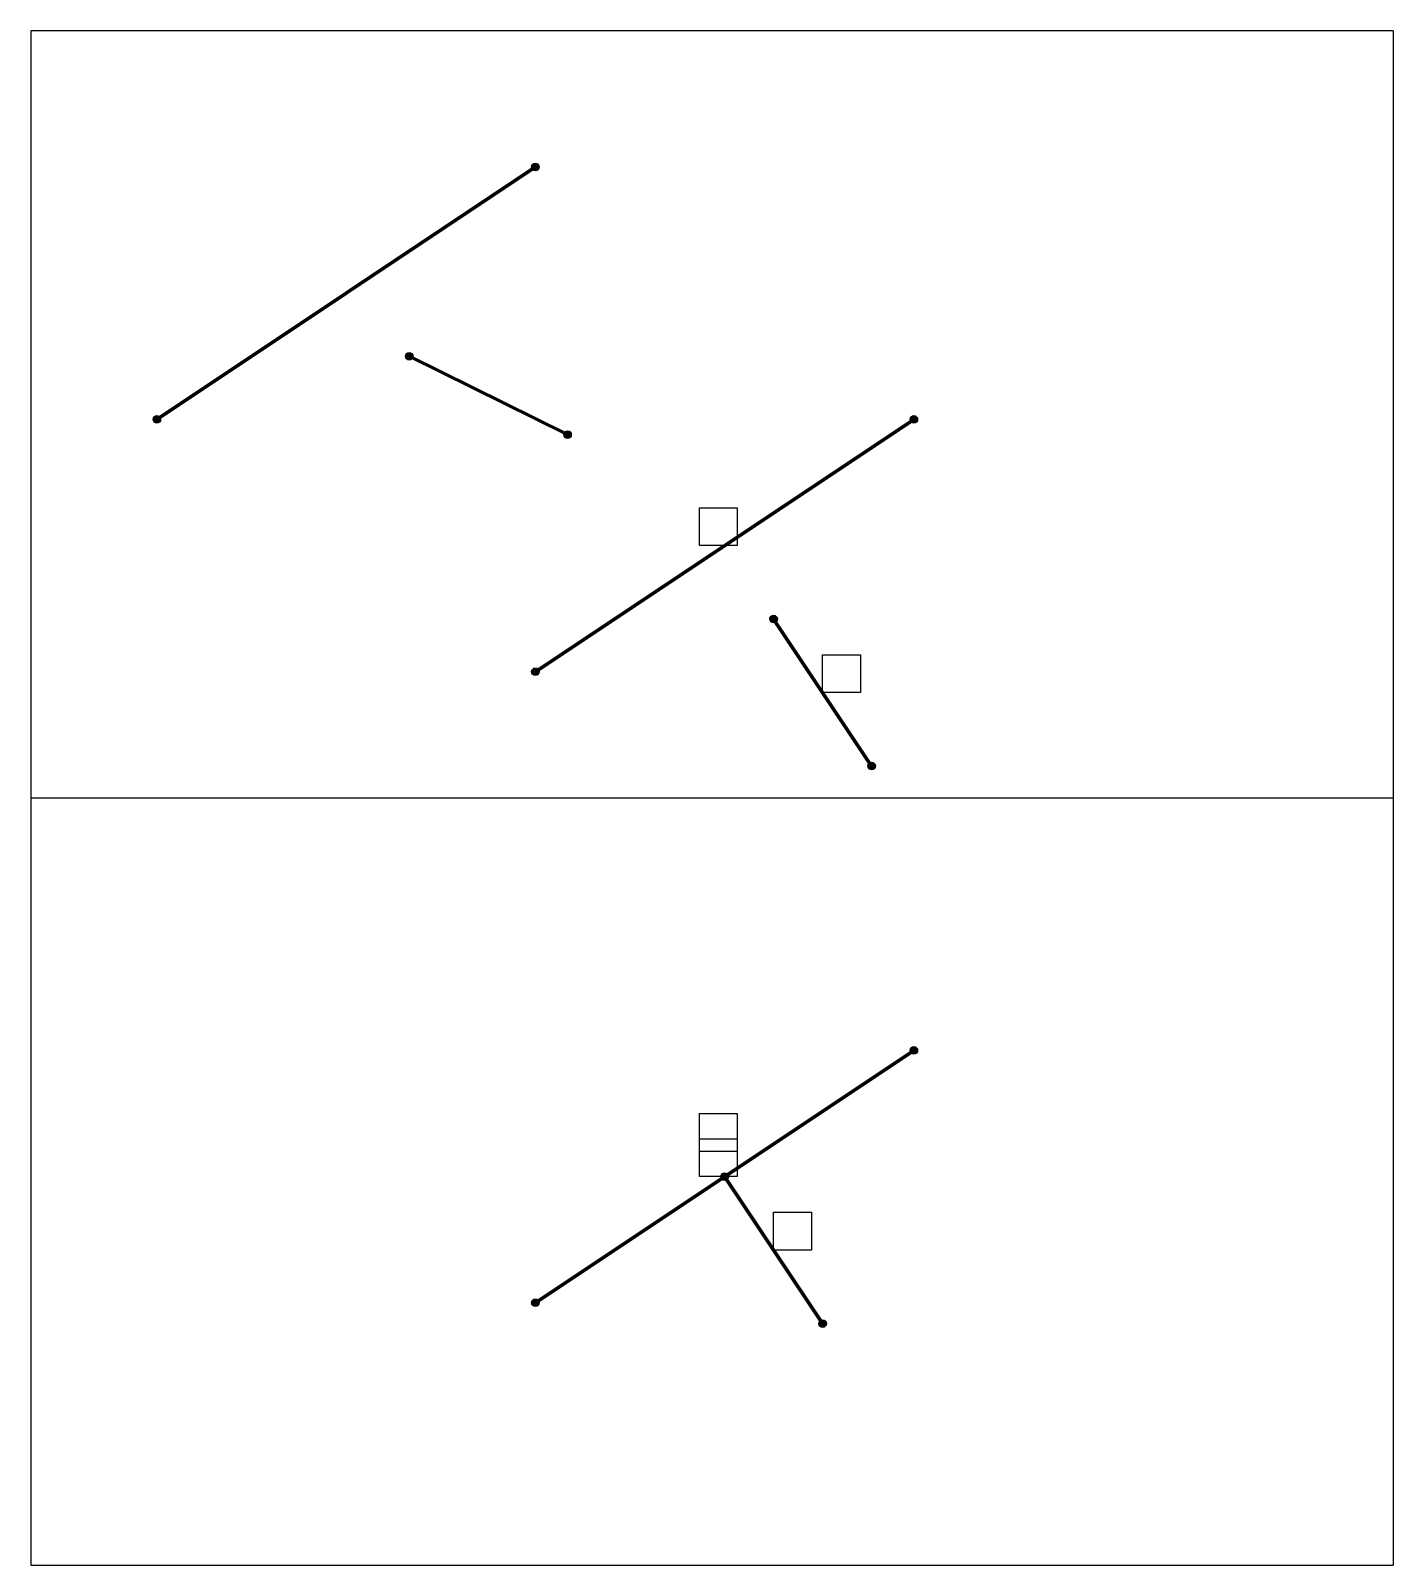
# Model space of a CAD drawing. Extents: x 0 to 1080, y -608 to 608.
import ezdxf

# ---------------------------------------------------------------- set-up
doc = ezdxf.new("R2010")
doc.units = 0
doc.layers.get('0').update_dxf_attribs({"lineweight": 25, "plot": 0})
for name, color, linetype, lineweight, true_color in [('icon', 178, 'Continuous', 25, 0x000000), ('points', 1, 'Continuous', 25, 0xff0000), ('visible', 5, 'Continuous', 200, 0x0000ff)]:
    doc.layers.add(name, color=color, linetype=linetype, lineweight=lineweight, true_color=true_color)
picture_1 = doc.add_image_def('image1.png', size_in_pixel=(64, 64))
picture_2 = doc.add_image_def('image2.png', size_in_pixel=(64, 64))

msp = doc.modelspace()

# ---------------------------------------------------------------- hatches: boundary and pattern name
at = {"layer": 'points', "transparency": 33554687}
h = msp.add_hatch(color=256, dxfattribs=at)
edge = h.paths.add_edge_path(flags=0)
edge.add_arc((400, 500), 3, 0, 360)
h = msp.add_hatch(color=256, dxfattribs=at)
edge = h.paths.add_edge_path(flags=0)
edge.add_arc((300, 350), 3, 0, 360)
h = msp.add_hatch(color=256, dxfattribs=at)
edge = h.paths.add_edge_path(flags=0)
edge.add_arc((100, 300), 3, 0, 360)
h = msp.add_hatch(color=256, dxfattribs=at)
edge = h.paths.add_edge_path(flags=0)
edge.add_arc((700, 300), 3, 0, 360)
h = msp.add_hatch(color=256, dxfattribs=at)
edge = h.paths.add_edge_path(flags=0)
edge.add_arc((425.5, 287.9), 3, 0, 360)
h = msp.add_hatch(color=256, dxfattribs=at)
edge = h.paths.add_edge_path(flags=0)
edge.add_arc((588.8, 141.8), 3, 0, 360)
h = msp.add_hatch(color=256, dxfattribs=at)
edge = h.paths.add_edge_path(flags=0)
edge.add_arc((400, 100), 3, 0, 360)
h = msp.add_hatch(color=256, dxfattribs=at)
edge = h.paths.add_edge_path(flags=0)
edge.add_arc((666.5, 25.3), 3, 0, 360)
h = msp.add_hatch(color=256, dxfattribs=at)
edge = h.paths.add_edge_path(flags=0)
edge.add_arc((700, -200), 3, 0, 360)
h = msp.add_hatch(color=256, dxfattribs=at)
edge = h.paths.add_edge_path(flags=0)
edge.add_arc((550, -300), 3, 0, 360)
h = msp.add_hatch(color=256, dxfattribs=at)
edge = h.paths.add_edge_path(flags=0)
edge.add_arc((400, -400), 3, 0, 360)
h = msp.add_hatch(color=256, dxfattribs=at)
edge = h.paths.add_edge_path(flags=0)
edge.add_arc((627.7, -416.5), 3, 0, 360)

# ---------------------------------------------------------------- linework, layer by layer
for p, q in [((1080, 608), (0, 608)), ((0, 608), (0, -608)), ((1080, 608), (1080, -608)), ((1080, 0), (0, 0)), ((0, -608), (1080, -608))]:
    msp.add_line(p, q)
at = {"layer": 'points'}
for centre in [(400, 500), (300, 350), (100, 300), (700, 300), (425.5, 287.9), (588.8, 141.8), (400, 100), (666.5, 25.3), (700, -200), (550, -300), (400, -400), (627.7, -416.5)]:
    msp.add_circle(centre, 3, dxfattribs=at)
at = {"layer": 'visible'}
for p, q in [((100, 300), (400, 500)), ((300, 350), (425.5, 287.9)), ((400, 100), (700, 300)), ((588.8, 141.8), (666.5, 25.3)), ((400, -400), (700, -200)), ((550, -300), (627.7, -416.5))]:
    msp.add_line(p, q, dxfattribs=at)

# ---------------------------------------------------------------- pictures from other files: only their frames are drawn
at = {"layer": 'icon'}
image = msp.add_image(picture_1, insert=(530, 200), size_in_units=(30, 30), dxfattribs=at)
image.dxf.flags = 7
image = msp.add_image(picture_1, insert=(627.7, 83.5), size_in_units=(30, 30), dxfattribs=at)
image.dxf.flags = 7
image = msp.add_image(picture_2, insert=(530, -280), size_in_units=(30, 30), dxfattribs=at)
image.dxf.flags = 7
image = msp.add_image(picture_1, insert=(530, -300), size_in_units=(30, 30), dxfattribs=at)
image.dxf.flags = 7
image = msp.add_image(picture_1, insert=(588.8, -358.2), size_in_units=(30, 30), dxfattribs=at)
image.dxf.flags = 7

doc.saveas('drawing.dxf')
